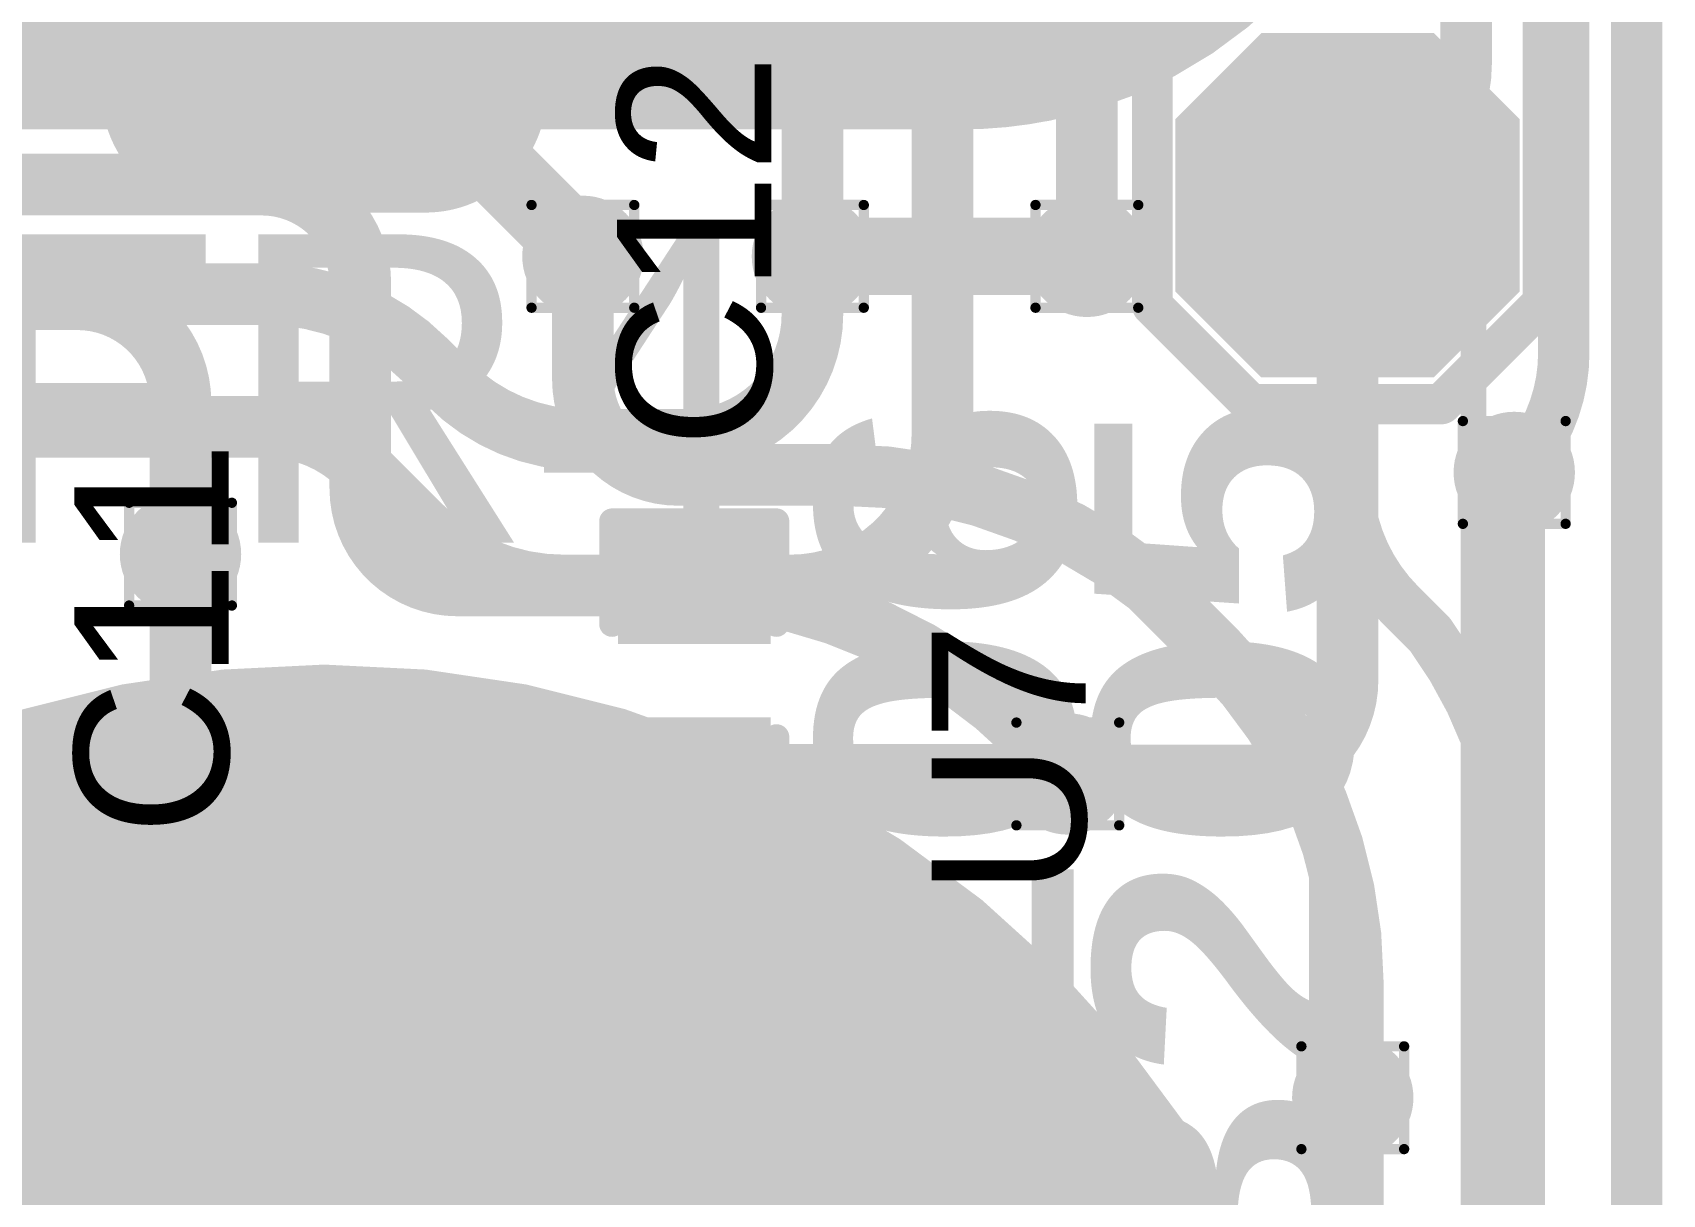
# Model space of a CAD drawing. Header units: inches. Extents: x -17 to 443, y -40 to 218.
# Drawn here: x 184.2 to 192.26, y 6.11 to 11.85 of the extents above; entities that cross this region are included whole.
import ezdxf

# ---------------------------------------------------------------- set-up
doc = ezdxf.new("R2010")
doc.units = ezdxf.units.IN
for name, color, linetype in [('Board Outline', 216, 'Continuous'), ('Bottom Layer', 5, 'Continuous'), ('Bottom Overlay', 54, 'Continuous'), ('Bottom Paste', 16, 'Continuous'), ('Bottom Solder', 6, 'Continuous'), ('Drill Drawing', 1, 'Continuous'), ('Fabrication', 76, 'Continuous'), ('Top Layer', 1, 'Continuous'), ('Top Overlay', 2, 'Continuous'), ('Top Paste', 8, 'Continuous'), ('Top Solder', 216, 'Continuous'), ('Via Holes', 16, 'Continuous')]:
    doc.layers.add(name, color=color, linetype=linetype)
doc.styles.add('Arial', font='', dxfattribs={"height": 0.2})
doc.styles.add('Arial Black_Bold', font='', dxfattribs={"height": 0.2})
doc.styles.get('Arial').set_extended_font_data('Arial')
doc.styles.get('Arial Black_Bold').set_extended_font_data('Arial Black', bold=True)

# ---------------------------------------------------------------- blocks, each defined once
blk = doc.blocks.new('SEMG_PAD_B_22')
at = {"layer": 'Bottom Layer'}
h = blk.add_hatch(color=5, dxfattribs=at)
edge = h.paths.add_edge_path()
edge.add_arc((0, 9.9872), 5, 0, 360)
h = blk.add_hatch(color=5, dxfattribs=at)
edge = h.paths.add_edge_path()
edge.add_arc((-3.15, 0.0128), 2.1, 90, 270)
edge.add_line((-3.15, -2.0872), (3.15, -2.0872))
edge.add_arc((3.15, 0.0128), 2.1, 270, 450)
edge.add_line((3.15, 2.1128), (-3.15, 2.1128))
at = {"layer": 'Bottom Paste'}
h = blk.add_hatch(color=16, dxfattribs=at)
edge = h.paths.add_edge_path()
edge.add_arc((0, 9.9872), 5, 0, 360)
h = blk.add_hatch(color=16, dxfattribs=at)
edge = h.paths.add_edge_path()
edge.add_arc((-3.15, 0.0128), 2.1, 90, 270)
edge.add_line((-3.15, -2.0872), (3.15, -2.0872))
edge.add_arc((3.15, 0.0128), 2.1, 270, 450)
edge.add_line((3.15, 2.1128), (-3.15, 2.1128))
at = {"layer": 'Bottom Solder'}
h = blk.add_hatch(color=6, dxfattribs=at)
edge = h.paths.add_edge_path()
edge.add_arc((0, 9.9872), 5.1016, 0, 360)
h = blk.add_hatch(color=6, dxfattribs=at)
edge = h.paths.add_edge_path()
edge.add_arc((-3.15, 0.0128), 2.2016, 90, 270)
edge.add_line((-3.15, -2.1888), (3.15, -2.1888))
edge.add_arc((3.15, 0.0128), 2.2016, 270, 450)
edge.add_line((3.15, 2.2144), (-3.15, 2.2144))
at = {"layer": 'Bottom Overlay'}
blk.add_lwpolyline([(-5.6832, 10.9657, 0.127, 0.127, 0), (-5.6832, -10.9657, 0.127, 0.127, 0)], format="xyseb", dxfattribs=at)
blk = doc.blocks.new('T____P____SMD_3_P____24')
at = {"layer": 'Top Layer'}
h = blk.add_hatch(color=1, dxfattribs=at)
edge = h.paths.add_edge_path()
edge.add_arc((-0.5, 3.04), 0.5, 90, 180)
edge.add_line((-1, 3.04), (-1, 2.04))
edge.add_arc((-0.5, 2.04), 0.5, 180, 270)
edge.add_line((-0.5, 1.54), (0.5, 1.54))
edge.add_arc((0.5, 2.04), 0.5, 270, 360)
edge.add_line((1, 2.04), (1, 3.04))
edge.add_arc((0.5, 3.04), 0.5, 0, 90)
edge.add_line((0.5, 3.54), (-0.5, 3.54))
h = blk.add_hatch(color=1, dxfattribs=at)
edge = h.paths.add_edge_path()
edge.add_arc((-1, 0), 1, 90, 270)
edge.add_line((-1, -1), (1, -1))
edge.add_arc((1, 0), 1, 270, 450)
edge.add_line((1, 1), (-1, 1))
h = blk.add_hatch(color=1, dxfattribs=at)
edge = h.paths.add_edge_path()
edge.add_arc((-0.5, -2.04), 0.5, 90, 180)
edge.add_line((-1, -2.04), (-1, -3.04))
edge.add_arc((-0.5, -3.04), 0.5, 180, 270)
edge.add_line((-0.5, -3.54), (0.5, -3.54))
edge.add_arc((0.5, -3.04), 0.5, 270, 360)
edge.add_line((1, -3.04), (1, -2.04))
edge.add_arc((0.5, -2.04), 0.5, 0, 90)
edge.add_line((0.5, -1.54), (-0.5, -1.54))
at = {"layer": 'Top Paste'}
h = blk.add_hatch(color=8, dxfattribs=at)
edge = h.paths.add_edge_path()
edge.add_arc((-0.5, 3.04), 0.5, 90, 180)
edge.add_line((-1, 3.04), (-1, 2.04))
edge.add_arc((-0.5, 2.04), 0.5, 180, 270)
edge.add_line((-0.5, 1.54), (0.5, 1.54))
edge.add_arc((0.5, 2.04), 0.5, 270, 360)
edge.add_line((1, 2.04), (1, 3.04))
edge.add_arc((0.5, 3.04), 0.5, 0, 90)
edge.add_line((0.5, 3.54), (-0.5, 3.54))
h = blk.add_hatch(color=8, dxfattribs=at)
edge = h.paths.add_edge_path()
edge.add_arc((-1, 0), 1, 90, 270)
edge.add_line((-1, -1), (1, -1))
edge.add_arc((1, 0), 1, 270, 450)
edge.add_line((1, 1), (-1, 1))
h = blk.add_hatch(color=8, dxfattribs=at)
edge = h.paths.add_edge_path()
edge.add_arc((-0.5, -2.04), 0.5, 90, 180)
edge.add_line((-1, -2.04), (-1, -3.04))
edge.add_arc((-0.5, -3.04), 0.5, 180, 270)
edge.add_line((-0.5, -3.54), (0.5, -3.54))
edge.add_arc((0.5, -3.04), 0.5, 270, 360)
edge.add_line((1, -3.04), (1, -2.04))
edge.add_arc((0.5, -2.04), 0.5, 0, 90)
edge.add_line((0.5, -1.54), (-0.5, -1.54))
at = {"layer": 'Top Solder'}
h = blk.add_hatch(color=216, dxfattribs=at)
edge = h.paths.add_edge_path()
edge.add_arc((-0.5, 3.04), 0.6016, 90, 180)
edge.add_line((-1.1016, 3.04), (-1.1016, 2.04))
edge.add_arc((-0.5, 2.04), 0.6016, 180, 270)
edge.add_line((-0.5, 1.4384), (0.5, 1.4384))
edge.add_arc((0.5, 2.04), 0.6016, 270, 360)
edge.add_line((1.1016, 2.04), (1.1016, 3.04))
edge.add_arc((0.5, 3.04), 0.6016, 0, 90)
edge.add_line((0.5, 3.6416), (-0.5, 3.6416))
h = blk.add_hatch(color=216, dxfattribs=at)
edge = h.paths.add_edge_path()
edge.add_arc((-1, 0), 1.1016, 90, 270)
edge.add_line((-1, -1.1016), (1, -1.1016))
edge.add_arc((1, 0), 1.1016, 270, 450)
edge.add_line((1, 1.1016), (-1, 1.1016))
h = blk.add_hatch(color=216, dxfattribs=at)
edge = h.paths.add_edge_path()
edge.add_arc((-0.5, -2.04), 0.6016, 90, 180)
edge.add_line((-1.1016, -2.04), (-1.1016, -3.04))
edge.add_arc((-0.5, -3.04), 0.6016, 180, 270)
edge.add_line((-0.5, -3.6416), (0.5, -3.6416))
edge.add_arc((0.5, -3.04), 0.6016, 270, 360)
edge.add_line((1.1016, -3.04), (1.1016, -2.04))
edge.add_arc((0.5, -2.04), 0.6016, 0, 90)
edge.add_line((0.5, -1.4384), (-0.5, -1.4384))
blk = doc.blocks.new('SOIC_8_82')
at = {"layer": 'Top Layer'}
for points in [[(-1.925, 2.205), (-1.925, 1.605), (-3.475, 1.605), (-3.475, 2.205)], [(3.475, 2.205), (3.475, 1.605), (1.925, 1.605), (1.925, 2.205)], [(-1.925, 0.935), (-1.925, 0.335), (-3.475, 0.335), (-3.475, 0.935)], [(3.475, 0.935), (3.475, 0.335), (1.925, 0.335), (1.925, 0.935)], [(-1.925, -0.335), (-1.925, -0.935), (-3.475, -0.935), (-3.475, -0.335)], [(3.475, -0.335), (3.475, -0.935), (1.925, -0.935), (1.925, -0.335)], [(-1.925, -1.605), (-1.925, -2.205), (-3.475, -2.205), (-3.475, -1.605)], [(3.475, -1.605), (3.475, -2.205), (1.925, -2.205), (1.925, -1.605)]]:
    blk.add_hatch(color=1, dxfattribs=at).paths.add_polyline_path(points)
at = {"layer": 'Top Overlay'}
blk.add_hatch(color=2, dxfattribs=at).paths.add_polyline_path([(-1.8288, 1.5748), (-1.4986, 1.5748), (-1.4986, 2.2352), (-1.8288, 2.2352)])
at = {"layer": 'Top Paste'}
for points in [[(-1.925, 2.205), (-1.925, 1.605), (-3.475, 1.605), (-3.475, 2.205)], [(3.475, 2.205), (3.475, 1.605), (1.925, 1.605), (1.925, 2.205)], [(-1.925, 0.935), (-1.925, 0.335), (-3.475, 0.335), (-3.475, 0.935)], [(3.475, 0.935), (3.475, 0.335), (1.925, 0.335), (1.925, 0.935)], [(-1.925, -0.335), (-1.925, -0.935), (-3.475, -0.935), (-3.475, -0.335)], [(3.475, -0.335), (3.475, -0.935), (1.925, -0.935), (1.925, -0.335)], [(-1.925, -1.605), (-1.925, -2.205), (-3.475, -2.205), (-3.475, -1.605)], [(3.475, -1.605), (3.475, -2.205), (1.925, -2.205), (1.925, -1.605)]]:
    blk.add_hatch(color=8, dxfattribs=at).paths.add_polyline_path(points)
at = {"layer": 'Top Solder'}
for points in [[(-1.8234, 2.3066), (-1.8234, 1.5034), (-3.5766, 1.5034), (-3.5766, 2.3066)], [(3.5766, 2.3066), (3.5766, 1.5034), (1.8234, 1.5034), (1.8234, 2.3066)], [(-1.8234, 1.0366), (-1.8234, 0.2334), (-3.5766, 0.2334), (-3.5766, 1.0366)], [(3.5766, 1.0366), (3.5766, 0.2334), (1.8234, 0.2334), (1.8234, 1.0366)], [(-1.8234, -0.2334), (-1.8234, -1.0366), (-3.5766, -1.0366), (-3.5766, -0.2334)], [(3.5766, -0.2334), (3.5766, -1.0366), (1.8234, -1.0366), (1.8234, -0.2334)], [(-1.8234, -1.5034), (-1.8234, -2.3066), (-3.5766, -2.3066), (-3.5766, -1.5034)], [(3.5766, -1.5034), (3.5766, -2.3066), (1.8234, -2.3066), (1.8234, -1.5034)]]:
    blk.add_hatch(color=216, dxfattribs=at).paths.add_polyline_path(points)
at = {"layer": 'Top Overlay'}
for points in [[(-1.9906, 2.4892, 0.127, 0.127, 0), (-1.9906, 2.3114, 0.127, 0.127, 0)], [(-1.9906, 2.4892, 0.127, 0.127, 0), (1.9906, 2.4892, 0.127, 0.127, 0)], [(1.9906, 2.4892, 0.127, 0.127, 0), (1.9906, 2.3114, 0.127, 0.127, 0)], [(-3.7592, 2.032, 0.127, 0.127, 0), (-3.6322, 1.905, 0.127, 0.127, 0)], [(-3.7592, 2.032, 0.127, 0.127, 0), (-3.7592, 1.778, 0.127, 0.127, 0)], [(-3.6322, 1.905, 0.127, 0.127, 0), (-3.7592, 1.778, 0.127, 0.127, 0)], [(-1.9906, -2.3114, 0.127, 0.127, 0), (-1.9906, -2.4892, 0.127, 0.127, 0)], [(1.9906, -2.3114, 0.127, 0.127, 0), (1.9906, -2.4892, 0.127, 0.127, 0)], [(1.9906, -2.4892, 0.127, 0.127, 0), (-1.9906, -2.4892, 0.127, 0.127, 0)]]:
    blk.add_lwpolyline(points, format="xyseb", dxfattribs=at)
for points in [[(-2.0223, 2.4892, 0.0635, 0.0635, 1), (-1.9588, 2.4892, 0.0635, 0.0635, 1)], [(-2.0223, 2.4892, 0.0635, 0.0635, 1), (-1.9588, 2.4892, 0.0635, 0.0635, 1)], [(1.9588, 2.4892, 0.0635, 0.0635, 1), (2.0223, 2.4892, 0.0635, 0.0635, 1)], [(1.9588, 2.4892, 0.0635, 0.0635, 1), (2.0223, 2.4892, 0.0635, 0.0635, 1)], [(-2.0223, 2.3114, 0.0635, 0.0635, 1), (-1.9588, 2.3114, 0.0635, 0.0635, 1)], [(1.9588, 2.3114, 0.0635, 0.0635, 1), (2.0223, 2.3114, 0.0635, 0.0635, 1)], [(-3.791, 2.032, 0.0635, 0.0635, 1), (-3.7275, 2.032, 0.0635, 0.0635, 1)], [(-3.791, 2.032, 0.0635, 0.0635, 1), (-3.7275, 2.032, 0.0635, 0.0635, 1)], [(-3.6639, 1.905, 0.0635, 0.0635, 1), (-3.6004, 1.905, 0.0635, 0.0635, 1)], [(-3.6639, 1.905, 0.0635, 0.0635, 1), (-3.6004, 1.905, 0.0635, 0.0635, 1)], [(-3.791, 1.778, 0.0635, 0.0635, 1), (-3.7275, 1.778, 0.0635, 0.0635, 1)], [(-3.791, 1.778, 0.0635, 0.0635, 1), (-3.7275, 1.778, 0.0635, 0.0635, 1)], [(-2.0223, -2.3114, 0.0635, 0.0635, 1), (-1.9588, -2.3114, 0.0635, 0.0635, 1)], [(1.9588, -2.3114, 0.0635, 0.0635, 1), (2.0223, -2.3114, 0.0635, 0.0635, 1)], [(-2.0224, -2.4892, 0.0635, 0.0635, 1), (-1.9589, -2.4892, 0.0635, 0.0635, 1)], [(-2.0224, -2.4892, 0.0635, 0.0635, 1), (-1.9589, -2.4892, 0.0635, 0.0635, 1)], [(1.9588, -2.4892, 0.0635, 0.0635, 1), (2.0223, -2.4892, 0.0635, 0.0635, 1)], [(1.9588, -2.4892, 0.0635, 0.0635, 1), (2.0223, -2.4892, 0.0635, 0.0635, 1)]]:
    blk.add_lwpolyline(points, format="xyseb", close=True, dxfattribs=at)
blk = doc.blocks.new('4_P___SMD_W____CON__216')
at = {"layer": 'Top Layer'}
blk.add_hatch(color=1, dxfattribs=at).paths.add_polyline_path([(7.995, 0.75), (7.245, 0.75), (6.87, 0.375), (6.87, -0.375), (7.245, -0.75), (7.995, -0.75), (8.37, -0.375), (8.37, 0.375)])
at = {"layer": 'Top Paste'}
blk.add_hatch(color=8, dxfattribs=at).paths.add_polyline_path([(7.995, 0.75), (7.245, 0.75), (6.87, 0.375), (6.87, -0.375), (7.245, -0.75), (7.995, -0.75), (8.37, -0.375), (8.37, 0.375)])
at = {"layer": 'Top Solder'}
blk.add_hatch(color=216, dxfattribs=at).paths.add_polyline_path([(8.0458, 0.8516), (7.1942, 0.8516), (6.7684, 0.4258), (6.7684, -0.4258), (7.1942, -0.8516), (8.0458, -0.8516), (8.4716, -0.4258), (8.4716, 0.4258)])
at = {"layer": 'Top Overlay'}
for points in [[(-0.3797, 0.9652, 0.2, 0.2, 0), (8.102, 0.9652, 0.2, 0.2, 0)], [(8.603, 0.4642, 0.2, 0.2, 0), (8.102, 0.9652, 0.2, 0.2, 0)], [(8.603, -0.4787, 0.2, 0.2, 0), (8.603, 0.4642, 0.2, 0.2, 0)], [(8.1165, -0.9652, 0.2, 0.2, 0), (8.603, -0.4787, 0.2, 0.2, 0)], [(8.1165, -0.9652, 0.2, 0.2, 0), (-0.491, -0.9652, 0.2, 0.2, 0)]]:
    blk.add_lwpolyline(points, format="xyseb", dxfattribs=at)
for points in [[(8.052, 0.9652, 0.1, 0.1, 1), (8.152, 0.9652, 0.1, 0.1, 1)], [(8.052, 0.9652, 0.1, 0.1, 1), (8.152, 0.9652, 0.1, 0.1, 1)], [(8.553, 0.4642, 0.1, 0.1, 1), (8.653, 0.4642, 0.1, 0.1, 1)], [(8.553, 0.4642, 0.1, 0.1, 1), (8.653, 0.4642, 0.1, 0.1, 1)], [(8.553, -0.4787, 0.1, 0.1, 1), (8.653, -0.4787, 0.1, 0.1, 1)], [(8.553, -0.4787, 0.1, 0.1, 1), (8.653, -0.4787, 0.1, 0.1, 1)], [(8.0665, -0.9652, 0.1, 0.1, 1), (8.1665, -0.9652, 0.1, 0.1, 1)], [(8.0665, -0.9652, 0.1, 0.1, 1), (8.1665, -0.9652, 0.1, 0.1, 1)]]:
    blk.add_lwpolyline(points, format="xyseb", close=True, dxfattribs=at)
blk = doc.blocks.new('C___0402_252')
at = {"layer": 'Top Layer'}
for points in [[(-0.6985, -0.3175), (-0.6985, 0.3175), (-0.2413, 0.3175), (-0.2413, -0.3175)], [(0.2413, -0.3175), (0.2413, 0.3175), (0.6985, 0.3175), (0.6985, -0.3175)]]:
    blk.add_hatch(color=1, dxfattribs=at).paths.add_polyline_path(points)
at = {"layer": 'Top Paste'}
for points in [[(-0.6985, -0.3175), (-0.6985, 0.3175), (-0.2413, 0.3175), (-0.2413, -0.3175)], [(0.2413, -0.3175), (0.2413, 0.3175), (0.6985, 0.3175), (0.6985, -0.3175)]]:
    blk.add_hatch(color=8, dxfattribs=at).paths.add_polyline_path(points)
at = {"layer": 'Top Solder'}
for points in [[(-0.7585, -0.3775), (-0.7585, 0.3775), (-0.1813, 0.3775), (-0.1813, -0.3775)], [(0.1813, -0.3775), (0.1813, 0.3775), (0.7585, 0.3775), (0.7585, -0.3775)]]:
    blk.add_hatch(color=216, dxfattribs=at).paths.add_polyline_path(points)
at = {"layer": 'Top Overlay'}
for points in [[(-0.7874, 0.4064, 0.127, 0.127, 0), (-0.7874, -0.4064, 0.127, 0.127, 0)], [(-0.7874, 0.4064, 0.127, 0.127, 0), (-0.2794, 0.4064, 0.127, 0.127, 0)], [(0.2794, 0.4064, 0.127, 0.127, 0), (0.7874, 0.4064, 0.127, 0.127, 0)], [(0.7874, 0.4064, 0.127, 0.127, 0), (0.7874, -0.4064, 0.127, 0.127, 0)], [(-0.7874, -0.4064, 0.127, 0.127, 0), (-0.2794, -0.4064, 0.127, 0.127, 0)], [(0.2794, -0.4064, 0.127, 0.127, 0), (0.7874, -0.4064, 0.127, 0.127, 0)]]:
    blk.add_lwpolyline(points, format="xyseb", dxfattribs=at)
for points in [[(-0.8191, 0.4064, 0.0635, 0.0635, 1), (-0.7556, 0.4064, 0.0635, 0.0635, 1)], [(-0.8191, 0.4064, 0.0635, 0.0635, 1), (-0.7556, 0.4064, 0.0635, 0.0635, 1)], [(-0.3111, 0.4064, 0.0635, 0.0635, 1), (-0.2477, 0.4064, 0.0635, 0.0635, 1)], [(0.2477, 0.4064, 0.0635, 0.0635, 1), (0.3111, 0.4064, 0.0635, 0.0635, 1)], [(0.7556, 0.4064, 0.0635, 0.0635, 1), (0.8191, 0.4064, 0.0635, 0.0635, 1)], [(0.7556, 0.4064, 0.0635, 0.0635, 1), (0.8191, 0.4064, 0.0635, 0.0635, 1)], [(-0.8191, -0.4064, 0.0635, 0.0635, 1), (-0.7556, -0.4064, 0.0635, 0.0635, 1)], [(-0.8191, -0.4064, 0.0635, 0.0635, 1), (-0.7556, -0.4064, 0.0635, 0.0635, 1)], [(-0.3111, -0.4064, 0.0635, 0.0635, 1), (-0.2477, -0.4064, 0.0635, 0.0635, 1)], [(0.2477, -0.4064, 0.0635, 0.0635, 1), (0.3111, -0.4064, 0.0635, 0.0635, 1)], [(0.7556, -0.4064, 0.0635, 0.0635, 1), (0.8191, -0.4064, 0.0635, 0.0635, 1)], [(0.7556, -0.4064, 0.0635, 0.0635, 1), (0.8191, -0.4064, 0.0635, 0.0635, 1)]]:
    blk.add_lwpolyline(points, format="xyseb", close=True, dxfattribs=at)

msp = doc.modelspace()

# ---------------------------------------------------------------- hatches: boundary and pattern name
at = {"layer": 'Bottom Layer'}
h = msp.add_hatch(color=5, dxfattribs=at)
edge = h.paths.add_edge_path()
edge.add_arc((186.9245, 10.747), 0.3, 0, 360)
h = msp.add_hatch(color=5, dxfattribs=at)
edge = h.paths.add_edge_path()
edge.add_arc((188.0592, 10.747), 0.3, 0, 360)
h = msp.add_hatch(color=5, dxfattribs=at)
edge = h.paths.add_edge_path()
edge.add_arc((189.4162, 10.747), 0.3, 0, 360)
h = msp.add_hatch(color=5, dxfattribs=at)
edge = h.paths.add_edge_path()
edge.add_arc((191.5293, 9.6787), 0.3, 0, 360)
h = msp.add_hatch(color=5, dxfattribs=at)
edge = h.paths.add_edge_path()
edge.add_arc((184.935, 9.2747), 0.3, 0, 360)
h = msp.add_hatch(color=5, dxfattribs=at)
edge = h.paths.add_edge_path()
edge.add_arc((189.3219, 8.1881), 0.3, 0, 360)
h = msp.add_hatch(color=5, dxfattribs=at)
edge = h.paths.add_edge_path()
edge.add_arc((190.7308, 6.5875), 0.3, 0, 360)
at = {"layer": 'Top Layer'}
h = msp.add_hatch(color=1, dxfattribs=at)
edge = h.paths.add_edge_path()
edge.add_arc((186.9245, 10.747), 0.3, 0, 360)
h = msp.add_hatch(color=1, dxfattribs=at)
edge = h.paths.add_edge_path()
edge.add_arc((188.0592, 10.747), 0.3, 0, 360)
h = msp.add_hatch(color=1, dxfattribs=at)
edge = h.paths.add_edge_path()
edge.add_arc((189.4162, 10.747), 0.3, 0, 360)
h = msp.add_hatch(color=1, dxfattribs=at)
edge = h.paths.add_edge_path()
edge.add_arc((191.5293, 9.6787), 0.3, 0, 360)
h = msp.add_hatch(color=1, dxfattribs=at)
edge = h.paths.add_edge_path()
edge.add_arc((184.935, 9.2747), 0.3, 0, 360)
h = msp.add_hatch(color=1, dxfattribs=at)
edge = h.paths.add_edge_path()
edge.add_arc((189.3219, 8.1881), 0.3, 0, 360)
h = msp.add_hatch(color=1, dxfattribs=at)
edge = h.paths.add_edge_path()
edge.add_arc((190.7308, 6.5875), 0.3, 0, 360)
at = {"layer": 'Via Holes'}
h = msp.add_hatch(color=7, dxfattribs=at)
edge = h.paths.add_edge_path()
edge.add_arc((186.9245, 10.747), 0.15, 0, 360)
h = msp.add_hatch(color=7, dxfattribs=at)
edge = h.paths.add_edge_path()
edge.add_arc((188.0592, 10.747), 0.15, 0, 360)
h = msp.add_hatch(color=7, dxfattribs=at)
edge = h.paths.add_edge_path()
edge.add_arc((189.4162, 10.747), 0.15, 0, 360)
h = msp.add_hatch(color=7, dxfattribs=at)
edge = h.paths.add_edge_path()
edge.add_arc((191.5293, 9.6787), 0.15, 0, 360)
h = msp.add_hatch(color=7, dxfattribs=at)
edge = h.paths.add_edge_path()
edge.add_arc((184.935, 9.2747), 0.15, 0, 360)
h = msp.add_hatch(color=7, dxfattribs=at)
edge = h.paths.add_edge_path()
edge.add_arc((189.3219, 8.1881), 0.15, 0, 360)
h = msp.add_hatch(color=7, dxfattribs=at)
edge = h.paths.add_edge_path()
edge.add_arc((190.7308, 6.5875), 0.15, 0, 360)

# ---------------------------------------------------------------- linework, layer by layer
at = {"layer": 'Board Outline'}
msp.add_lwpolyline([(192.1347, 24.5041, 0.127, 0.127, 0), (192.1347, 2.6483, 0.127, 0.127, 0)], format="xyseb", dxfattribs=at)
at = {"layer": 'Bottom Layer'}
for points in [[(191.7741, 10.2695, 0.254, 0.254, 0), (191.7741, 23.137, 0.254, 0.254, 0)], [(191.2915, 11.6948, 0.254, 0.254, 0), (191.2915, 16.9993, 0.254, 0.254, 0)], [(191.2915, 11.6948, 0.254, 0.254, -0.19891), (191.1131, 11.2641, 0.254, 0.254, 0)], [(190.9432, 11.0943, 0.254, 0.254, 0), (191.1131, 11.2641, 0.254, 0.254, 0)], [(181.5797, 11.1017, 0.3048, 0.3048, 0), (185.3366, 11.1017, 0.3048, 0.3048, 0)], [(185.3366, 11.1017, 0.3048, 0.3048, -0.414214), (185.824, 10.6143, 0.3048, 0.3048, 0)], [(190.7049, 10.5188, 0.254, 0.254, -0.198825), (190.943, 11.0941, 0.254, 0.254, 0)], [(190.943, 11.0941, 0.254, 0.254, 0), (190.9432, 11.0943, 0.254, 0.254, 0)], [(190.943, 11.0941, 0.254, 0.254, -0.000084), (190.9432, 11.0943, 0.254, 0.254, 0)], [(186.9245, 10.1383, 0.3048, 0.3048, 0), (186.9245, 10.747, 0.3048, 0.3048, 0)], [(188.0592, 10.747, 0.381, 0.381, 0), (189.4162, 10.747, 0.381, 0.381, 0)], [(185.824, 9.5992, 0.3048, 0.3048, 0), (185.824, 10.6143, 0.3048, 0.3048, 0)], [(180.148, 10.5351, 0.3048, 0.3048, 0), (184.4248, 10.5351, 0.3048, 0.3048, 0)], [(184.4248, 10.5351, 0.3048, 0.3048, -0.414214), (184.935, 10.0249, 0.3048, 0.3048, 0)], [(190.7049, 9.6544, 0.254, 0.254, 0), (190.7049, 10.5188, 0.254, 0.254, 0)], [(191.7741, 10.2695, 0.254, 0.254, -0.104276), (191.7029, 9.9322, 0.254, 0.254, 0)], [(187.3962, 9.6666, 0.3048, 0.3048, -0.414214), (186.9245, 10.1383, 0.3048, 0.3048, 0)], [(184.935, 9.2747, 0.3048, 0.3048, 0), (184.935, 10.0249, 0.3048, 0.3048, 0)], [(191.7029, 9.9322, 0.254, 0.254, -0.092714), (191.5293, 9.6787, 0.254, 0.254, 0)], [(186.3031, 9.1201, 0.3048, 0.3048, -0.414214), (185.824, 9.5992, 0.3048, 0.3048, 0)], [(187.3962, 9.6666, 0.3048, 0.3048, 0), (188.1888, 9.6666, 0.3048, 0.3048, 0)], [(188.1888, 9.6666, 0.3048, 0.3048, -0.17222), (189.7284, 9.1201, 0.3048, 0.3048, 0)], [(190.7049, 9.6527, 0.254, 0.254, 0), (190.7049, 9.6544, 0.254, 0.254, 0)], [(190.9646, 9.0255, 0.254, 0.254, -0.198913), (190.7049, 9.6527, 0.254, 0.254, 0)], [(186.3031, 9.1201, 0.3048, 0.3048, 0), (187.3378, 9.1201, 0.3048, 0.3048, 0)], [(187.3378, 9.1201, 0.3048, 0.3048, -0.061142), (187.9521, 9.0447, 0.3048, 0.3048, 0)], [(189.7284, 9.1201, 0.3048, 0.3048, 0), (189.7284, 9.1201, 0.3048, 0.3048, 0)], [(189.7284, 9.1201, 0.3048, 0.3048, 0), (190.0556, 8.7929, 0.3048, 0.3048, 0)], [(187.9521, 9.0447, 0.3048, 0.3048, -0.136115), (189.1339, 8.3762, 0.3048, 0.3048, 0)], [(190.9646, 9.0255, 0.254, 0.254, 0), (190.9658, 9.0243, 0.254, 0.254, 0)], [(190.9658, 9.0243, 0.254, 0.254, 0), (191.1131, 8.8771, 0.254, 0.254, 0)], [(190.0556, 8.7929, 0.3048, 0.3048, -0.198912), (190.7308, 7.1629, 0.3048, 0.3048, 0)], [(191.1131, 8.8771, 0.254, 0.254, -0.160121), (191.5293, 7.6106, 0.254, 0.254, 0)], [(189.1339, 8.3762, 0.3048, 0.3048, 0), (189.3219, 8.1881, 0.3048, 0.3048, 0)], [(191.5293, 2.2762, 0.254, 0.254, 0), (191.5293, 7.6106, 0.254, 0.254, 0)], [(190.7308, 6.5875, 0.3048, 0.3048, 0), (190.7308, 7.1629, 0.3048, 0.3048, 0)]]:
    msp.add_lwpolyline(points, format="xyseb", dxfattribs=at)
for points in [[(191.228, 11.6948, 0.127, 0.127, 1), (191.355, 11.6948, 0.127, 0.127, 1)], [(191.228, 11.6948, 0.127, 0.127, 1), (191.355, 11.6948, 0.127, 0.127, 1)], [(191.0496, 11.2641, 0.127, 0.127, 1), (191.1766, 11.2641, 0.127, 0.127, 1)], [(191.0496, 11.2641, 0.127, 0.127, 1), (191.1766, 11.2641, 0.127, 0.127, 1)], [(185.2604, 11.1017, 0.1524, 0.1524, 1), (185.4128, 11.1017, 0.1524, 0.1524, 1)], [(185.2604, 11.1017, 0.1524, 0.1524, 1), (185.4128, 11.1017, 0.1524, 0.1524, 1)], [(190.8795, 11.0941, 0.127, 0.127, 1), (191.0065, 11.0941, 0.127, 0.127, 1)], [(190.8795, 11.0941, 0.127, 0.127, 1), (191.0065, 11.0941, 0.127, 0.127, 1)], [(190.8795, 11.0941, 0.127, 0.127, 1), (191.0065, 11.0941, 0.127, 0.127, 1)], [(190.8797, 11.0943, 0.127, 0.127, 1), (191.0067, 11.0943, 0.127, 0.127, 1)], [(190.8797, 11.0943, 0.127, 0.127, 1), (191.0067, 11.0943, 0.127, 0.127, 1)], [(190.8797, 11.0943, 0.127, 0.127, 1), (191.0067, 11.0943, 0.127, 0.127, 1)], [(186.8483, 10.747, 0.1524, 0.1524, 1), (187.0007, 10.747, 0.1524, 0.1524, 1)], [(187.964, 10.747, 0.1905, 0.1905, 1), (188.1545, 10.747, 0.1905, 0.1905, 1)], [(189.321, 10.747, 0.1905, 0.1905, 1), (189.5115, 10.747, 0.1905, 0.1905, 1)], [(185.7478, 10.6143, 0.1524, 0.1524, 1), (185.9002, 10.6143, 0.1524, 0.1524, 1)], [(185.7478, 10.6143, 0.1524, 0.1524, 1), (185.9002, 10.6143, 0.1524, 0.1524, 1)], [(184.3486, 10.5351, 0.1524, 0.1524, 1), (184.501, 10.5351, 0.1524, 0.1524, 1)], [(184.3486, 10.5351, 0.1524, 0.1524, 1), (184.501, 10.5351, 0.1524, 0.1524, 1)], [(190.6414, 10.5188, 0.127, 0.127, 1), (190.7684, 10.5188, 0.127, 0.127, 1)], [(190.6414, 10.5188, 0.127, 0.127, 1), (190.7684, 10.5188, 0.127, 0.127, 1)], [(191.7106, 10.2695, 0.127, 0.127, 1), (191.8376, 10.2695, 0.127, 0.127, 1)], [(191.7106, 10.2695, 0.127, 0.127, 1), (191.8376, 10.2695, 0.127, 0.127, 1)], [(186.8483, 10.1383, 0.1524, 0.1524, 1), (187.0007, 10.1383, 0.1524, 0.1524, 1)], [(186.8483, 10.1383, 0.1524, 0.1524, 1), (187.0007, 10.1383, 0.1524, 0.1524, 1)], [(184.8588, 10.0249, 0.1524, 0.1524, 1), (185.0112, 10.0249, 0.1524, 0.1524, 1)], [(184.8588, 10.0249, 0.1524, 0.1524, 1), (185.0112, 10.0249, 0.1524, 0.1524, 1)], [(191.6394, 9.9322, 0.127, 0.127, 1), (191.7664, 9.9322, 0.127, 0.127, 1)], [(191.6394, 9.9322, 0.127, 0.127, 1), (191.7664, 9.9322, 0.127, 0.127, 1)], [(185.7478, 9.5992, 0.1524, 0.1524, 1), (185.9002, 9.5992, 0.1524, 0.1524, 1)], [(185.7478, 9.5992, 0.1524, 0.1524, 1), (185.9002, 9.5992, 0.1524, 0.1524, 1)], [(187.32, 9.6666, 0.1524, 0.1524, 1), (187.4724, 9.6666, 0.1524, 0.1524, 1)], [(187.32, 9.6666, 0.1524, 0.1524, 1), (187.4724, 9.6666, 0.1524, 0.1524, 1)], [(188.1126, 9.6666, 0.1524, 0.1524, 1), (188.265, 9.6666, 0.1524, 0.1524, 1)], [(188.1126, 9.6666, 0.1524, 0.1524, 1), (188.265, 9.6666, 0.1524, 0.1524, 1)], [(190.6414, 9.6544, 0.127, 0.127, 1), (190.7684, 9.6544, 0.127, 0.127, 1)], [(190.6414, 9.6544, 0.127, 0.127, 1), (190.7684, 9.6544, 0.127, 0.127, 1)], [(190.6414, 9.6527, 0.127, 0.127, 1), (190.7684, 9.6527, 0.127, 0.127, 1)], [(190.6414, 9.6527, 0.127, 0.127, 1), (190.7684, 9.6527, 0.127, 0.127, 1)], [(191.4658, 9.6787, 0.127, 0.127, 1), (191.5928, 9.6787, 0.127, 0.127, 1)], [(184.8588, 9.2747, 0.1524, 0.1524, 1), (185.0112, 9.2747, 0.1524, 0.1524, 1)], [(186.2269, 9.1201, 0.1524, 0.1524, 1), (186.3793, 9.1201, 0.1524, 0.1524, 1)], [(186.2269, 9.1201, 0.1524, 0.1524, 1), (186.3793, 9.1201, 0.1524, 0.1524, 1)], [(187.2616, 9.1201, 0.1524, 0.1524, 1), (187.414, 9.1201, 0.1524, 0.1524, 1)], [(187.2616, 9.1201, 0.1524, 0.1524, 1), (187.414, 9.1201, 0.1524, 0.1524, 1)], [(189.6522, 9.1201, 0.1524, 0.1524, 1), (189.8046, 9.1201, 0.1524, 0.1524, 1)], [(189.6522, 9.1201, 0.1524, 0.1524, 1), (189.8046, 9.1201, 0.1524, 0.1524, 1)], [(189.6522, 9.1201, 0.1524, 0.1524, 1), (189.8046, 9.1201, 0.1524, 0.1524, 1)], [(189.6522, 9.1201, 0.1524, 0.1524, 1), (189.8046, 9.1201, 0.1524, 0.1524, 1)], [(187.8759, 9.0447, 0.1524, 0.1524, 1), (188.0283, 9.0447, 0.1524, 0.1524, 1)], [(187.8759, 9.0447, 0.1524, 0.1524, 1), (188.0283, 9.0447, 0.1524, 0.1524, 1)], [(190.9011, 9.0255, 0.127, 0.127, 1), (191.0281, 9.0255, 0.127, 0.127, 1)], [(190.9011, 9.0255, 0.127, 0.127, 1), (191.0281, 9.0255, 0.127, 0.127, 1)], [(190.9023, 9.0243, 0.127, 0.127, 1), (191.0293, 9.0243, 0.127, 0.127, 1)], [(190.9023, 9.0243, 0.127, 0.127, 1), (191.0293, 9.0243, 0.127, 0.127, 1)], [(189.9794, 8.7929, 0.1524, 0.1524, 1), (190.1318, 8.7929, 0.1524, 0.1524, 1)], [(189.9794, 8.7929, 0.1524, 0.1524, 1), (190.1318, 8.7929, 0.1524, 0.1524, 1)], [(191.0496, 8.8771, 0.127, 0.127, 1), (191.1766, 8.8771, 0.127, 0.127, 1)], [(191.0496, 8.8771, 0.127, 0.127, 1), (191.1766, 8.8771, 0.127, 0.127, 1)], [(189.0577, 8.3762, 0.1524, 0.1524, 1), (189.2101, 8.3762, 0.1524, 0.1524, 1)], [(189.0577, 8.3762, 0.1524, 0.1524, 1), (189.2101, 8.3762, 0.1524, 0.1524, 1)], [(189.2457, 8.1881, 0.1524, 0.1524, 1), (189.3981, 8.1881, 0.1524, 0.1524, 1)], [(191.4658, 7.6106, 0.127, 0.127, 1), (191.5928, 7.6106, 0.127, 0.127, 1)], [(191.4658, 7.6106, 0.127, 0.127, 1), (191.5928, 7.6106, 0.127, 0.127, 1)], [(190.6546, 7.1629, 0.1524, 0.1524, 1), (190.807, 7.1629, 0.1524, 0.1524, 1)], [(190.6546, 7.1629, 0.1524, 0.1524, 1), (190.807, 7.1629, 0.1524, 0.1524, 1)], [(190.6546, 6.5875, 0.1524, 0.1524, 1), (190.807, 6.5875, 0.1524, 0.1524, 1)]]:
    msp.add_lwpolyline(points, format="xyseb", close=True, dxfattribs=at)
at = {"layer": 'Drill Drawing'}
for points in [[(186.6705, 11.001, 0.0508, 0.0508, 0), (187.1785, 11.001, 0.0508, 0.0508, 0)], [(186.6705, 10.493, 0.0508, 0.0508, 0), (186.6705, 11.001, 0.0508, 0.0508, 0)], [(187.1785, 10.493, 0.0508, 0.0508, 0), (187.1785, 11.001, 0.0508, 0.0508, 0)], [(187.8052, 11.001, 0.0508, 0.0508, 0), (188.3132, 11.001, 0.0508, 0.0508, 0)], [(187.8052, 10.493, 0.0508, 0.0508, 0), (187.8052, 11.001, 0.0508, 0.0508, 0)], [(188.3132, 10.493, 0.0508, 0.0508, 0), (188.3132, 11.001, 0.0508, 0.0508, 0)], [(189.1622, 11.001, 0.0508, 0.0508, 0), (189.6702, 11.001, 0.0508, 0.0508, 0)], [(189.1622, 10.493, 0.0508, 0.0508, 0), (189.1622, 11.001, 0.0508, 0.0508, 0)], [(189.6702, 10.493, 0.0508, 0.0508, 0), (189.6702, 11.001, 0.0508, 0.0508, 0)], [(186.6705, 10.493, 0.0508, 0.0508, 0), (187.1785, 10.493, 0.0508, 0.0508, 0)], [(187.8052, 10.493, 0.0508, 0.0508, 0), (188.3132, 10.493, 0.0508, 0.0508, 0)], [(189.1622, 10.493, 0.0508, 0.0508, 0), (189.6702, 10.493, 0.0508, 0.0508, 0)], [(191.2753, 9.9327, 0.0508, 0.0508, 0), (191.7833, 9.9327, 0.0508, 0.0508, 0)], [(191.2753, 9.4247, 0.0508, 0.0508, 0), (191.2753, 9.9327, 0.0508, 0.0508, 0)], [(191.7833, 9.4247, 0.0508, 0.0508, 0), (191.7833, 9.9327, 0.0508, 0.0508, 0)], [(184.681, 9.5287, 0.0508, 0.0508, 0), (185.189, 9.5287, 0.0508, 0.0508, 0)], [(184.681, 9.0207, 0.0508, 0.0508, 0), (184.681, 9.5287, 0.0508, 0.0508, 0)], [(185.189, 9.0207, 0.0508, 0.0508, 0), (185.189, 9.5287, 0.0508, 0.0508, 0)], [(191.2753, 9.4247, 0.0508, 0.0508, 0), (191.7833, 9.4247, 0.0508, 0.0508, 0)], [(184.681, 9.0207, 0.0508, 0.0508, 0), (185.189, 9.0207, 0.0508, 0.0508, 0)], [(189.0679, 8.4421, 0.0508, 0.0508, 0), (189.5759, 8.4421, 0.0508, 0.0508, 0)], [(189.0679, 7.9341, 0.0508, 0.0508, 0), (189.0679, 8.4421, 0.0508, 0.0508, 0)], [(189.5759, 7.9341, 0.0508, 0.0508, 0), (189.5759, 8.4421, 0.0508, 0.0508, 0)], [(189.0679, 7.9341, 0.0508, 0.0508, 0), (189.5759, 7.9341, 0.0508, 0.0508, 0)], [(190.4768, 6.8415, 0.0508, 0.0508, 0), (190.9848, 6.8415, 0.0508, 0.0508, 0)], [(190.4768, 6.3335, 0.0508, 0.0508, 0), (190.4768, 6.8415, 0.0508, 0.0508, 0)], [(190.9848, 6.3335, 0.0508, 0.0508, 0), (190.9848, 6.8415, 0.0508, 0.0508, 0)], [(190.4768, 6.3335, 0.0508, 0.0508, 0), (190.9848, 6.3335, 0.0508, 0.0508, 0)]]:
    msp.add_lwpolyline(points, format="xyseb", dxfattribs=at)
for points in [[(186.6578, 11.001, 0.0254, 0.0254, 1), (186.6832, 11.001, 0.0254, 0.0254, 1)], [(186.6578, 11.001, 0.0254, 0.0254, 1), (186.6832, 11.001, 0.0254, 0.0254, 1)], [(187.1658, 11.001, 0.0254, 0.0254, 1), (187.1912, 11.001, 0.0254, 0.0254, 1)], [(187.1658, 11.001, 0.0254, 0.0254, 1), (187.1912, 11.001, 0.0254, 0.0254, 1)], [(187.7925, 11.001, 0.0254, 0.0254, 1), (187.8179, 11.001, 0.0254, 0.0254, 1)], [(187.7925, 11.001, 0.0254, 0.0254, 1), (187.8179, 11.001, 0.0254, 0.0254, 1)], [(188.3005, 11.001, 0.0254, 0.0254, 1), (188.3259, 11.001, 0.0254, 0.0254, 1)], [(188.3005, 11.001, 0.0254, 0.0254, 1), (188.3259, 11.001, 0.0254, 0.0254, 1)], [(189.1495, 11.001, 0.0254, 0.0254, 1), (189.1749, 11.001, 0.0254, 0.0254, 1)], [(189.1495, 11.001, 0.0254, 0.0254, 1), (189.1749, 11.001, 0.0254, 0.0254, 1)], [(189.6575, 11.001, 0.0254, 0.0254, 1), (189.6829, 11.001, 0.0254, 0.0254, 1)], [(189.6575, 11.001, 0.0254, 0.0254, 1), (189.6829, 11.001, 0.0254, 0.0254, 1)], [(186.6578, 10.493, 0.0254, 0.0254, 1), (186.6832, 10.493, 0.0254, 0.0254, 1)], [(186.6578, 10.493, 0.0254, 0.0254, 1), (186.6832, 10.493, 0.0254, 0.0254, 1)], [(187.1658, 10.493, 0.0254, 0.0254, 1), (187.1912, 10.493, 0.0254, 0.0254, 1)], [(187.1658, 10.493, 0.0254, 0.0254, 1), (187.1912, 10.493, 0.0254, 0.0254, 1)], [(187.7925, 10.493, 0.0254, 0.0254, 1), (187.8179, 10.493, 0.0254, 0.0254, 1)], [(187.7925, 10.493, 0.0254, 0.0254, 1), (187.8179, 10.493, 0.0254, 0.0254, 1)], [(188.3005, 10.493, 0.0254, 0.0254, 1), (188.3259, 10.493, 0.0254, 0.0254, 1)], [(188.3005, 10.493, 0.0254, 0.0254, 1), (188.3259, 10.493, 0.0254, 0.0254, 1)], [(189.1495, 10.493, 0.0254, 0.0254, 1), (189.1749, 10.493, 0.0254, 0.0254, 1)], [(189.1495, 10.493, 0.0254, 0.0254, 1), (189.1749, 10.493, 0.0254, 0.0254, 1)], [(189.6575, 10.493, 0.0254, 0.0254, 1), (189.6829, 10.493, 0.0254, 0.0254, 1)], [(189.6575, 10.493, 0.0254, 0.0254, 1), (189.6829, 10.493, 0.0254, 0.0254, 1)], [(191.2626, 9.9327, 0.0254, 0.0254, 1), (191.288, 9.9327, 0.0254, 0.0254, 1)], [(191.2626, 9.9327, 0.0254, 0.0254, 1), (191.288, 9.9327, 0.0254, 0.0254, 1)], [(191.7706, 9.9327, 0.0254, 0.0254, 1), (191.796, 9.9327, 0.0254, 0.0254, 1)], [(191.7706, 9.9327, 0.0254, 0.0254, 1), (191.796, 9.9327, 0.0254, 0.0254, 1)], [(184.6683, 9.5287, 0.0254, 0.0254, 1), (184.6937, 9.5287, 0.0254, 0.0254, 1)], [(184.6683, 9.5287, 0.0254, 0.0254, 1), (184.6937, 9.5287, 0.0254, 0.0254, 1)], [(185.1763, 9.5287, 0.0254, 0.0254, 1), (185.2017, 9.5287, 0.0254, 0.0254, 1)], [(185.1763, 9.5287, 0.0254, 0.0254, 1), (185.2017, 9.5287, 0.0254, 0.0254, 1)], [(191.2626, 9.4247, 0.0254, 0.0254, 1), (191.288, 9.4247, 0.0254, 0.0254, 1)], [(191.2626, 9.4247, 0.0254, 0.0254, 1), (191.288, 9.4247, 0.0254, 0.0254, 1)], [(191.7706, 9.4247, 0.0254, 0.0254, 1), (191.796, 9.4247, 0.0254, 0.0254, 1)], [(191.7706, 9.4247, 0.0254, 0.0254, 1), (191.796, 9.4247, 0.0254, 0.0254, 1)], [(184.6683, 9.0207, 0.0254, 0.0254, 1), (184.6937, 9.0207, 0.0254, 0.0254, 1)], [(184.6683, 9.0207, 0.0254, 0.0254, 1), (184.6937, 9.0207, 0.0254, 0.0254, 1)], [(185.1763, 9.0207, 0.0254, 0.0254, 1), (185.2017, 9.0207, 0.0254, 0.0254, 1)], [(185.1763, 9.0207, 0.0254, 0.0254, 1), (185.2017, 9.0207, 0.0254, 0.0254, 1)], [(189.0552, 8.4421, 0.0254, 0.0254, 1), (189.0806, 8.4421, 0.0254, 0.0254, 1)], [(189.0552, 8.4421, 0.0254, 0.0254, 1), (189.0806, 8.4421, 0.0254, 0.0254, 1)], [(189.5632, 8.4421, 0.0254, 0.0254, 1), (189.5886, 8.4421, 0.0254, 0.0254, 1)], [(189.5632, 8.4421, 0.0254, 0.0254, 1), (189.5886, 8.4421, 0.0254, 0.0254, 1)], [(189.0552, 7.9341, 0.0254, 0.0254, 1), (189.0806, 7.9341, 0.0254, 0.0254, 1)], [(189.0552, 7.9341, 0.0254, 0.0254, 1), (189.0806, 7.9341, 0.0254, 0.0254, 1)], [(189.5632, 7.9341, 0.0254, 0.0254, 1), (189.5886, 7.9341, 0.0254, 0.0254, 1)], [(189.5632, 7.9341, 0.0254, 0.0254, 1), (189.5886, 7.9341, 0.0254, 0.0254, 1)], [(190.4641, 6.8415, 0.0254, 0.0254, 1), (190.4895, 6.8415, 0.0254, 0.0254, 1)], [(190.4641, 6.8415, 0.0254, 0.0254, 1), (190.4895, 6.8415, 0.0254, 0.0254, 1)], [(190.9721, 6.8415, 0.0254, 0.0254, 1), (190.9975, 6.8415, 0.0254, 0.0254, 1)], [(190.9721, 6.8415, 0.0254, 0.0254, 1), (190.9975, 6.8415, 0.0254, 0.0254, 1)], [(190.4641, 6.3335, 0.0254, 0.0254, 1), (190.4895, 6.3335, 0.0254, 0.0254, 1)], [(190.4641, 6.3335, 0.0254, 0.0254, 1), (190.4895, 6.3335, 0.0254, 0.0254, 1)], [(190.9721, 6.3335, 0.0254, 0.0254, 1), (190.9975, 6.3335, 0.0254, 0.0254, 1)], [(190.9721, 6.3335, 0.0254, 0.0254, 1), (190.9975, 6.3335, 0.0254, 0.0254, 1)]]:
    msp.add_lwpolyline(points, format="xyseb", close=True, dxfattribs=at)
at = {"layer": 'Fabrication'}
for points in [[(192.1347, 24.5041, 0.254, 0.254, 0), (192.1347, 2.6483, 0.254, 0.254, 0)], [(190.2843, 12.1169, 0.254, 0.254, -0.198912), (188.7993, 11.5018, 0.254, 0.254, 0)], [(182.4913, 11.5018, 0.254, 0.254, 0), (188.7993, 11.5018, 0.254, 0.254, 0)]]:
    msp.add_lwpolyline(points, format="xyseb", dxfattribs=at)
for points in [[(188.7358, 11.5018, 0.127, 0.127, 1), (188.8628, 11.5018, 0.127, 0.127, 1)], [(188.7358, 11.5018, 0.127, 0.127, 1), (188.8628, 11.5018, 0.127, 0.127, 1)], [(190.6453, 3.6018, 0.254, 0.254, 1), (180.6453, 3.6018, 0.254, 0.254, 1)]]:
    msp.add_lwpolyline(points, format="xyseb", close=True, dxfattribs=at)
at = {"layer": 'Top Layer'}
for points in [[(188.0592, 10.747, 0.3048, 0.3048, 0), (188.0592, 21.9622, 0.3048, 0.3048, 0)], [(188.7022, 9.8694, 0.3048, 0.3048, 0), (188.7022, 14.9736, 0.3048, 0.3048, 0)], [(189.4162, 10.747, 0.3048, 0.3048, 0), (189.4162, 13.2162, 0.3048, 0.3048, 0)], [(185.6454, 12.0455, 0.381, 0.381, 0), (186.9245, 10.7664, 0.381, 0.381, 0)], [(190.7049, 8.65, 0.3048, 0.3048, 0), (190.7049, 10.9997, 0.3048, 0.3048, 0)], [(186.9245, 10.747, 0.3048, 0.3048, 0), (186.9245, 10.7664, 0.3048, 0.3048, 0)], [(188.0592, 10.4584, 0.3048, 0.3048, 0), (188.0592, 10.747, 0.3048, 0.3048, 0)], [(189.4162, 10.7339, 0.3048, 0.3048, 0), (189.4162, 10.747, 0.3048, 0.3048, 0)], [(183.6712, 10.5595, 0.3048, 0.3048, 0), (185.3591, 10.5595, 0.3048, 0.3048, 0)], [(185.3591, 10.5595, 0.3048, 0.3048, -0.000248), (185.3602, 10.5595, 0.3048, 0.3048, 0)], [(185.3602, 10.5595, 0.3048, 0.3048, -0.198655), (186.1454, 10.2338, 0.3048, 0.3048, 0)], [(188.0592, 10.4584, 0.3048, 0.3048, -0.414214), (187.4402, 9.8393, 0.3048, 0.3048, 0)], [(186.1454, 10.2338, 0.3048, 0.3048, 0), (186.2633, 10.1159, 0.3048, 0.3048, 0)], [(186.9311, 9.8393, 0.3048, 0.3048, -0.198912), (186.2633, 10.1159, 0.3048, 0.3048, 0)], [(183.665, 9.9049, 0.3048, 0.3048, 0), (185.3591, 9.9049, 0.3048, 0.3048, 0)], [(185.3591, 9.9049, 0.3048, 0.3048, -0.198646), (185.8236, 9.7127, 0.3048, 0.3048, 0)], [(188.7022, 9.8694, 0.3048, 0.3048, -0.414214), (187.9527, 9.1199, 0.3048, 0.3048, 0)], [(186.9311, 9.8393, 0.3048, 0.3048, 0), (187.4402, 9.8393, 0.3048, 0.3048, 0)], [(185.8236, 9.7127, 0.3048, 0.3048, -0.000257), (185.824, 9.7123, 0.3048, 0.3048, 0)], [(185.824, 9.7123, 0.3048, 0.3048, 0), (186.1247, 9.4116, 0.3048, 0.3048, 0)], [(191.5293, 3.7508, 0.3048, 0.3048, 0), (191.5293, 9.6787, 0.3048, 0.3048, 0)], [(186.829, 9.1199, 0.3048, 0.3048, -0.198912), (186.1247, 9.4116, 0.3048, 0.3048, 0)], [(184.935, 6.5875, 0.3048, 0.3048, 0), (184.935, 9.2747, 0.3048, 0.3048, 0)], [(186.829, 9.1199, 0.3048, 0.3048, 0), (187.475, 9.1199, 0.3048, 0.3048, 0)], [(187.475, 9.1199, 0.3048, 0.3048, 0), (187.9527, 9.1199, 0.3048, 0.3048, 0)], [(190.7049, 8.65, 0.3048, 0.3048, -0.414214), (190.235, 8.1801, 0.3048, 0.3048, 0)], [(187.475, 6.5875, 0.508, 0.508, 0), (187.475, 8.1293, 0.508, 0.508, 0)], [(187.475, 8.1801, 0.3048, 0.3048, 0), (187.4791, 8.1841, 0.3048, 0.3048, 0)], [(187.4791, 8.1841, 0.3048, 0.3048, 0), (189.3179, 8.1841, 0.3048, 0.3048, 0)], [(189.3179, 8.1841, 0.3048, 0.3048, 0), (189.3219, 8.1881, 0.3048, 0.3048, 0)], [(189.3219, 8.1881, 0.3048, 0.3048, 0), (189.33, 8.1801, 0.3048, 0.3048, 0)], [(189.33, 8.1801, 0.3048, 0.3048, 0), (190.235, 8.1801, 0.3048, 0.3048, 0)], [(186.205, 3.8143, 0.3048, 0.3048, 0), (186.205, 6.5875, 0.3048, 0.3048, 0)], [(190.7308, 5.0531, 0.3048, 0.3048, 0), (190.7308, 6.5875, 0.3048, 0.3048, 0)]]:
    msp.add_lwpolyline(points, format="xyseb", dxfattribs=at)
for points in [[(190.6287, 10.9997, 0.1524, 0.1524, 1), (190.7811, 10.9997, 0.1524, 0.1524, 1)], [(186.8293, 10.7664, 0.1905, 0.1905, 1), (187.0198, 10.7664, 0.1905, 0.1905, 1)], [(186.8483, 10.7664, 0.1524, 0.1524, 1), (187.0007, 10.7664, 0.1524, 0.1524, 1)], [(186.8483, 10.747, 0.1524, 0.1524, 1), (187.0007, 10.747, 0.1524, 0.1524, 1)], [(187.983, 10.747, 0.1524, 0.1524, 1), (188.1354, 10.747, 0.1524, 0.1524, 1)], [(187.983, 10.747, 0.1524, 0.1524, 1), (188.1354, 10.747, 0.1524, 0.1524, 1)], [(189.34, 10.747, 0.1524, 0.1524, 1), (189.4924, 10.747, 0.1524, 0.1524, 1)], [(189.34, 10.747, 0.1524, 0.1524, 1), (189.4924, 10.747, 0.1524, 0.1524, 1)], [(189.34, 10.7339, 0.1524, 0.1524, 1), (189.4924, 10.7339, 0.1524, 0.1524, 1)], [(185.2829, 10.5595, 0.1524, 0.1524, 1), (185.4353, 10.5595, 0.1524, 0.1524, 1)], [(185.2829, 10.5595, 0.1524, 0.1524, 1), (185.4353, 10.5595, 0.1524, 0.1524, 1)], [(185.284, 10.5595, 0.1524, 0.1524, 1), (185.4364, 10.5595, 0.1524, 0.1524, 1)], [(185.284, 10.5595, 0.1524, 0.1524, 1), (185.4364, 10.5595, 0.1524, 0.1524, 1)], [(187.983, 10.4584, 0.1524, 0.1524, 1), (188.1354, 10.4584, 0.1524, 0.1524, 1)], [(187.983, 10.4584, 0.1524, 0.1524, 1), (188.1354, 10.4584, 0.1524, 0.1524, 1)], [(186.0692, 10.2338, 0.1524, 0.1524, 1), (186.2216, 10.2338, 0.1524, 0.1524, 1)], [(186.0692, 10.2338, 0.1524, 0.1524, 1), (186.2216, 10.2338, 0.1524, 0.1524, 1)], [(186.1871, 10.1159, 0.1524, 0.1524, 1), (186.3395, 10.1159, 0.1524, 0.1524, 1)], [(186.1871, 10.1159, 0.1524, 0.1524, 1), (186.3395, 10.1159, 0.1524, 0.1524, 1)], [(185.2829, 9.9049, 0.1524, 0.1524, 1), (185.4353, 9.9049, 0.1524, 0.1524, 1)], [(185.2829, 9.9049, 0.1524, 0.1524, 1), (185.4353, 9.9049, 0.1524, 0.1524, 1)], [(188.626, 9.8694, 0.1524, 0.1524, 1), (188.7784, 9.8694, 0.1524, 0.1524, 1)], [(188.626, 9.8694, 0.1524, 0.1524, 1), (188.7784, 9.8694, 0.1524, 0.1524, 1)], [(186.8549, 9.8393, 0.1524, 0.1524, 1), (187.0073, 9.8393, 0.1524, 0.1524, 1)], [(186.8549, 9.8393, 0.1524, 0.1524, 1), (187.0073, 9.8393, 0.1524, 0.1524, 1)], [(187.364, 9.8393, 0.1524, 0.1524, 1), (187.5164, 9.8393, 0.1524, 0.1524, 1)], [(187.364, 9.8393, 0.1524, 0.1524, 1), (187.5164, 9.8393, 0.1524, 0.1524, 1)], [(185.7474, 9.7127, 0.1524, 0.1524, 1), (185.8998, 9.7127, 0.1524, 0.1524, 1)], [(185.7474, 9.7127, 0.1524, 0.1524, 1), (185.8998, 9.7127, 0.1524, 0.1524, 1)], [(185.7478, 9.7123, 0.1524, 0.1524, 1), (185.9002, 9.7123, 0.1524, 0.1524, 1)], [(185.7478, 9.7123, 0.1524, 0.1524, 1), (185.9002, 9.7123, 0.1524, 0.1524, 1)], [(191.4531, 9.6787, 0.1524, 0.1524, 1), (191.6055, 9.6787, 0.1524, 0.1524, 1)], [(186.0485, 9.4116, 0.1524, 0.1524, 1), (186.2009, 9.4116, 0.1524, 0.1524, 1)], [(186.0485, 9.4116, 0.1524, 0.1524, 1), (186.2009, 9.4116, 0.1524, 0.1524, 1)], [(184.8588, 9.2747, 0.1524, 0.1524, 1), (185.0112, 9.2747, 0.1524, 0.1524, 1)], [(186.7528, 9.1199, 0.1524, 0.1524, 1), (186.9052, 9.1199, 0.1524, 0.1524, 1)], [(186.7528, 9.1199, 0.1524, 0.1524, 1), (186.9052, 9.1199, 0.1524, 0.1524, 1)], [(187.3988, 9.1199, 0.1524, 0.1524, 1), (187.5512, 9.1199, 0.1524, 0.1524, 1)], [(187.3988, 9.1199, 0.1524, 0.1524, 1), (187.5512, 9.1199, 0.1524, 0.1524, 1)], [(187.8765, 9.1199, 0.1524, 0.1524, 1), (188.0289, 9.1199, 0.1524, 0.1524, 1)], [(187.8765, 9.1199, 0.1524, 0.1524, 1), (188.0289, 9.1199, 0.1524, 0.1524, 1)], [(190.6287, 8.65, 0.1524, 0.1524, 1), (190.7811, 8.65, 0.1524, 0.1524, 1)], [(190.6287, 8.65, 0.1524, 0.1524, 1), (190.7811, 8.65, 0.1524, 0.1524, 1)], [(187.348, 8.1293, 0.254, 0.254, 1), (187.602, 8.1293, 0.254, 0.254, 1)], [(187.3988, 8.1801, 0.1524, 0.1524, 1), (187.5512, 8.1801, 0.1524, 0.1524, 1)], [(187.4029, 8.1841, 0.1524, 0.1524, 1), (187.5553, 8.1841, 0.1524, 0.1524, 1)], [(187.4029, 8.1841, 0.1524, 0.1524, 1), (187.5553, 8.1841, 0.1524, 0.1524, 1)], [(189.2417, 8.1841, 0.1524, 0.1524, 1), (189.3941, 8.1841, 0.1524, 0.1524, 1)], [(189.2417, 8.1841, 0.1524, 0.1524, 1), (189.3941, 8.1841, 0.1524, 0.1524, 1)], [(189.2457, 8.1881, 0.1524, 0.1524, 1), (189.3981, 8.1881, 0.1524, 0.1524, 1)], [(189.2457, 8.1881, 0.1524, 0.1524, 1), (189.3981, 8.1881, 0.1524, 0.1524, 1)], [(189.2538, 8.1801, 0.1524, 0.1524, 1), (189.4062, 8.1801, 0.1524, 0.1524, 1)], [(189.2538, 8.1801, 0.1524, 0.1524, 1), (189.4062, 8.1801, 0.1524, 0.1524, 1)], [(190.1588, 8.1801, 0.1524, 0.1524, 1), (190.3112, 8.1801, 0.1524, 0.1524, 1)], [(190.1588, 8.1801, 0.1524, 0.1524, 1), (190.3112, 8.1801, 0.1524, 0.1524, 1)], [(187.348, 6.5875, 0.254, 0.254, 1), (187.602, 6.5875, 0.254, 0.254, 1)], [(184.8588, 6.5875, 0.1524, 0.1524, 1), (185.0112, 6.5875, 0.1524, 0.1524, 1)], [(186.1288, 6.5875, 0.1524, 0.1524, 1), (186.2812, 6.5875, 0.1524, 0.1524, 1)], [(190.6546, 6.5875, 0.1524, 0.1524, 1), (190.807, 6.5875, 0.1524, 0.1524, 1)]]:
    msp.add_lwpolyline(points, format="xyseb", close=True, dxfattribs=at)

# ---------------------------------------------------------------- block references
for name, p, rotation in [('SEMG_PAD_B_22', (185.6453, 13.589), 180), ('4_P___SMD_W____CON__216', (190.7049, 18.6197), 270), ('T____P____SMD_3_P____24', (185.6453, 14.6049), 180), ('C___0402_252', (187.475, 8.65), 90), ('SOIC_8_82', (185.57, 3.8875), 90)]:
    msp.add_blockref(name, p, dxfattribs=dict(rotation=rotation))

# ---------------------------------------------------------------- texts
at = {"layer": 'Fabrication', "style": 'Arial'}
msp.add_text('FR4', height=1.524, rotation=360, dxfattribs=at).set_placement((183.8449, 9.3321))
at = {"layer": 'Top Overlay'}
for s, height, style, p in [('C12', 0.762, 'Arial', (187.8559, 9.7979)), ('SB205', 1.27, 'Arial Black_Bold', (190.7232, 3.8482)), ('SB206', 1.27, 'Arial Black_Bold', (189.351, 3.8482)), ('C11', 0.762, 'Arial', (185.1725, 7.8823)), ('U7', 0.762, 'Arial', (189.4104, 7.5793))]:
    msp.add_text(s, height=height, rotation=90, dxfattribs=dict(at, style=style)).set_placement(p)

doc.saveas('drawing.dxf')
